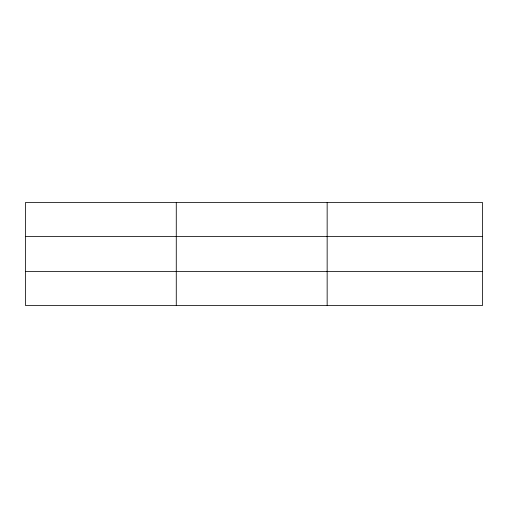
<?xml version="1.0" encoding="UTF-8"?>
<svg xmlns="http://www.w3.org/2000/svg" width="508" height="508" viewBox="0 0 508 508"><rect width="100%" height="100%" fill="white"/><g stroke="black" fill="none" stroke-linecap="round" stroke-linejoin="round"><path stroke-width="0.76" d="M176.276 305.422L176.276 202.578M327.152 305.422L327.152 202.578M482.6 271.482L482.6 305.422L25.4 305.422L25.4 202.578L482.6 202.578L482.6 271.482L25.4 271.482M25.4 236.518L482.6 236.518"/></g></svg>
